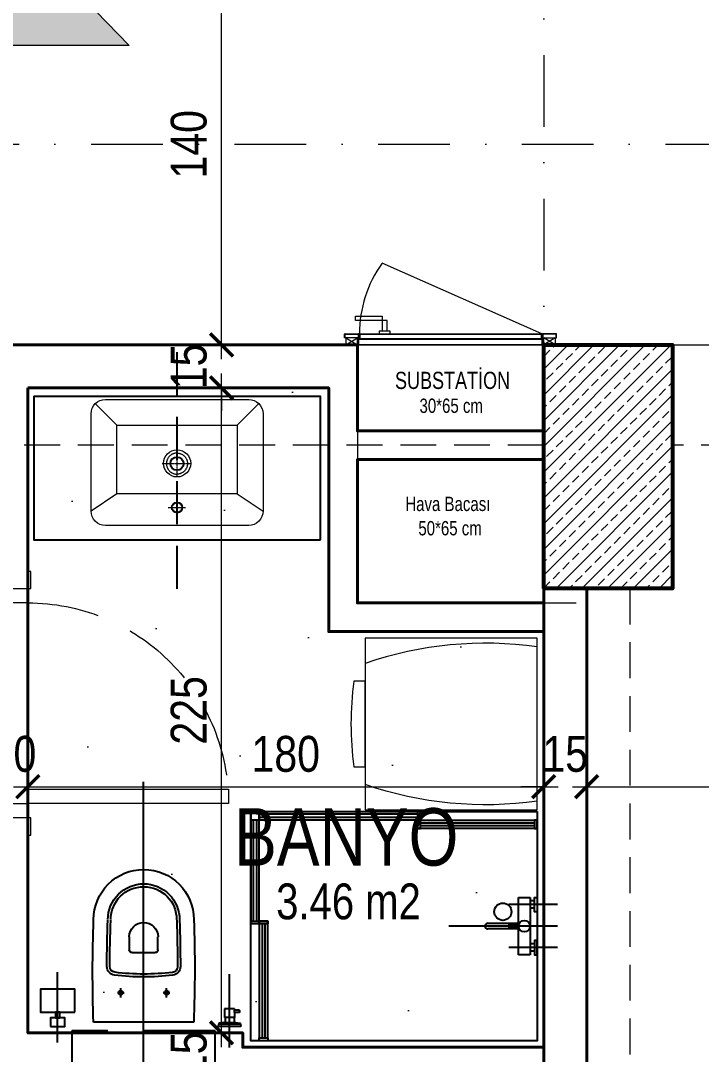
# Model space of a CAD drawing. Header units: centimetres. Extents: x 6300 to 11550, y 0 to 5300.
# Drawn here: x 8172.6 to 8410.1, y 1838.9 to 2199.5 of the extents above; entities that cross this region are included whole.
import ezdxf
from ezdxf.enums import TextEntityAlignment as Align
from ezdxf.xclip import XClip

# ---------------------------------------------------------------- set-up
doc = ezdxf.new("R2010")
doc.units = ezdxf.units.CM
doc.header["$LTSCALE"] = 100
doc.header["$XCLIPFRAME"] = 0
for name, pattern in [('D BLOK_AKS_NK$0$DASHDOT2', [0.5, 0.25, -0.125, 0, -0.125]), ('D BLOK_STA_NK$0$HIDDEN2', [0.1875, 0.125, -0.0625]), ('xref_1+1_A2_PLAN$0$1N$0$HIDDEN', [0.375, 0.25, -0.125]), ('xref_1+1_A2_PLAN$0$CENTER', [0.6, 0.375, -0.075, 0.075, -0.075]), ('xref_1+1_A2_PLAN$0$HIDDEN', [0.375, 0.25, -0.125]), ('xref_1+1_A2_TEXT$0$HIDDEN2', [0.1875, 0.125, -0.0625])]:
    doc.linetypes.add(name, pattern=pattern)
for name, color, linetype, lineweight in [('D BLOK_AKS_NK$0$MYD - AKS', 8, 'D BLOK_AKS_NK$0$DASHDOT2', 15), ('D BLOK_STA_NK$0$MYD - B-H', 37, 'Continuous', 20), ('D BLOK_STA_NK$0$MYD - BA', 6, 'Continuous', 53), ('D BLOK_STA_NK$0$MYD - IZ-1', 8, 'D BLOK_STA_NK$0$HIDDEN2', 20), ('D BLOK_STA_NK$0$MYD - WIPEOUT', 241, 'Continuous', 0), ('D BLOK_ZK$0$MYD - DIM-IC', 10, 'Continuous', 20), ('D BLOK_ZK$0$MYD - DUVAR', 4, 'Continuous', 40), ('xref_1+1_A1_PLAN$0$MYD - TEXT-DETAY', 1, 'Continuous', 18), ('xref_1+1_A2_PLAN$0$MYD - DUVAR', 4, 'Continuous', 40), ('xref_1+1_A2_PLAN$0$MYD - GOR-ARKA', 8, 'Continuous', 9), ('xref_1+1_A2_PLAN$0$MYD - KAPI', 2, 'Continuous', 20), ('xref_1+1_A2_PLAN$0$xref_1+1_B_PLAN$0$MYD - TEFRIS-ISLAK', 5, 'Continuous', 20), ('xref_1+1_A2_TEXT$0$____MEK_MEKANİK ÇALIŞMA', 4, 'Continuous', 35), ('xref_1+1_A2_TEXT$0$MYD - IZ-1', 8, 'xref_1+1_A2_TEXT$0$HIDDEN2', 20), ('xref_1+1_A2_TEXT$0$MYD - TEXT', 7, 'Continuous', 20), ('xref_1+1_A2_TEXT$0$MYD - TEXT-M2', 1, 'Continuous', 20)]:
    doc.layers.add(name, color=color, linetype=linetype, lineweight=lineweight)
for name, color, linetype, lineweight, plot in [('D BLOK_ZK$0$MYD - ALAN-NET', 30, 'Continuous', 9, False), ('xref_1+1_A2_PLAN$0$MYD - ALAN-BRUT', 190, 'Continuous', 9, False), ('xref_1+1_A2_PLAN$0$xref_1+1_A2_TEXT$0$MYD - ALAN-NET', 30, 'Continuous', 9, False), ('xref_1+1_A2_TEXT$0$MYD - ALAN-BRUT', 190, 'Continuous', 9, False), ('xref_1+1_A2_TEXT$0$MYD - ALAN-NET', 30, 'Continuous', 9, False)]:
    doc.layers.add(name, color=color, linetype=linetype, lineweight=lineweight, plot=plot)
doc.layers.add('xref_1+1_A2_PLAN$0$00_VİTRİFİYE AKS', color=7, linetype='xref_1+1_A2_PLAN$0$HIDDEN', true_color=0xf94306)
doc.layers.add('xref_1+1_A2_PLAN$0$Pcelik', color=142, linetype='Continuous')
doc.layers.add('xref_1+1_A2_PLAN$0$Pvitrifiye', color=70, linetype='Continuous')
doc.styles.add('D BLOK_ZK$0$MYD_1.25mm', font='ARIALN.TTF', dxfattribs={"height": 12.5})
doc.styles.add('xref_1+1_A2_TEXT$0$0ZG_2.50mm_B', font='arial.ttf', dxfattribs={"width": 0.8, "height": 25})
doc.styles.add('xref_1+1_A2_TEXT$0$0ZG_4.00mm_B', font='arial.ttf', dxfattribs={"width": 0.8, "height": 40})
doc.styles.add('xref_1+1_A2_TEXT$0$ROMANC8', font='arial.ttf', dxfattribs={"width": 0.75, "height": 0.4})
doc.styles.add('xref_1+1_A2_TEXT$0$Standard', font='arial.ttf')
doc.dimstyles.new('D BLOK_ZK$0$MYD_DIM050', dxfattribs={"dimscale": 0, "dimtxt": 12.5, "dimasz": 8, "dimexe": 5, "dimexo": 0, "dimgap": 5, "dimtad": 1, "dimdec": 1, "dimrnd": 0.5, "dimzin": 12, "dimdsep": 46, "dimtxsty": 'D BLOK_ZK$0$MYD_1.25mm', "dimblk": 'D BLOK_ZK$0$_ARCHTICK', "dimcen": 0.09, "dimdle": 5, "dimclrd": 256, "dimclre": 256, "dimclrt": 256, "dimadec": 0, "dimazin": 0, "dimtfac": 1, "dimtdec": 1, "dimtix": 1, "dimtofl": 0, "dimtmove": 2, "dimatfit": 1, "dimldrblk": 'D BLOK_ZK$0$_ARCHTICK', "dimfxl": 30, "dimfxlon": 1, "dimtolj": 1, "dimtzin": 0, "dimlwd": -1, "dimlwe": -1, "dimarcsym": 0})

# ---------------------------------------------------------------- blocks, each defined once
blk = doc.blocks.new('xref_1+1_A1_PLAN$0$A$C6511112D')
at = {"layer": 'xref_1+1_A1_PLAN$0$MYD - TEXT-DETAY'}
h = blk.add_hatch(color=256, dxfattribs=at)
h.dxf.hatch_style = 1
h.paths.add_polyline_path([(0, 0), (14, -14.5), (0, -28.02)])
blk.add_lwpolyline([(0, 0), (14, -14.5), (0, -28.02)], close=True, dxfattribs=at)
blk = doc.blocks.new('xref_1+1_A1_PLAN')
at = {"xscale": 2.000000000000052, "yscale": 2.000000000000052, "zscale": 2.000000000000052, "rotation": 90}
blk.add_blockref('xref_1+1_A1_PLAN$0$A$C6511112D', (542.62, 319.08), dxfattribs=at)
blk = doc.blocks.new('xref_1+1_A2_TEXT$0$TAG_MAHAL_01')
at = {"style": 'xref_1+1_A2_TEXT$0$Standard', "width": 0.65, "flags": 1}
blk.add_attdef('M2', text='', height=20, dxfattribs=at).set_placement((0, 0), align=Align.MIDDLE_RIGHT)
at = {"layer": 'xref_1+1_A2_TEXT$0$MYD - TEXT', "style": 'xref_1+1_A2_TEXT$0$0ZG_4.00mm_B', "width": 0.8}
blk.add_attdef('MAHAL_ADI', text='', height=40, dxfattribs=at).set_placement((0, -32.5), align=Align.MIDDLE_CENTER)
at = {"layer": 'xref_1+1_A2_TEXT$0$MYD - TEXT-M2', "style": 'xref_1+1_A2_TEXT$0$0ZG_2.50mm_B', "width": 0.8}
blk.add_attdef('MAHAL_M2', text='', height=25, dxfattribs=at).set_placement((0, -77.5), align=Align.MIDDLE_CENTER)
blk = doc.blocks.new('xref_1+1_A2_TEXT')
at = {"layer": 'xref_1+1_A2_TEXT$0$MYD - ALAN-NET'}
h = blk.add_hatch(dxfattribs=at)
h.set_pattern_fill('DOTS', color=1, scale=30, angle=60)
h.set_pattern_definition([(60, (-1963.646, 10066.606), (-29.3382, 44.43473), [0, -47.625])])
h.paths.add_polyline_path([(863.9, 898.03), (863.9, 598.03), (843.9, 598.03), (843.9, 568.03), (553.9, 568.03), (553.9, 898.03)])
h.paths.add_polyline_path([(673.9, 1138.03), (543.9, 1138.03), (543.9, 908.03), (673.9, 908.03)])
h.paths.add_polyline_path([(683.9, 1138.03), (788.9, 1138.03), (788.9, 1053.03), (863.9, 1053.03), (863.9, 908.03), (758.9, 908.03), (758.9, 913.03), (683.9, 913.03)])
h.paths.add_polyline_path([(543.9, 1138.03), (288.9, 1138.03), (288.9, 1068.03), (243.9, 1068.03), (243.9, 593.03), (268.9, 593.03), (268.9, 568.03), (543.9, 568.03)])
h.paths.add_polyline_path([(548.9, 553.03), (308.9, 553.03), (308.9, 478.03), (548.9, 478.03)])
at = {"layer": 'xref_1+1_A2_TEXT$0$MYD - ALAN-BRUT'}
blk.add_lwpolyline([(231.4, 1078.03), (278.9, 1078.03), (278.9, 1153.03), (798.9, 1153.03), (798.9, 1063.03), (876.4, 1063.03), (876.4, 553.03), (553.9, 553.03), (553.9, 473.03), (303.9, 473.03), (303.9, 553.03), (231.4, 553.03)], close=True, dxfattribs=at)
at = {"layer": 'xref_1+1_A2_TEXT$0$MYD - ALAN-NET'}
blk.add_lwpolyline([(683.9, 1138.03), (788.9, 1138.03), (788.9, 1053.03), (863.9, 1053.03), (863.9, 908.03), (758.9, 908.03), (758.9, 913.03), (683.9, 913.03)], close=True, dxfattribs=at)
at = {"layer": 'xref_1+1_A2_TEXT$0$MYD - IZ-1', "color": 1}
blk.add_lwpolyline([(798.9, 1113.03), (863.9, 1113.03), (863.9, 1063.03), (798.9, 1063.03)], close=True, dxfattribs=at)
ref = blk.add_blockref('xref_1+1_A2_TEXT$0$TAG_MAHAL_01', (795.63, 997.64), dxfattribs=dict(xscale=-0.5, yscale=0.5, zscale=0.5))
ref.add_attrib('MAHAL_ADI', 'BANYO', dxfattribs={"layer": 'xref_1+1_A2_TEXT$0$MYD - TEXT', "height": 20, "style": 'xref_1+1_A2_TEXT$0$0ZG_4.00mm_B', "width": 0.8}).set_placement((795, 981.39), align=Align.MIDDLE_CENTER)
ref.add_attrib('MAHAL_M2', '3.46 m2', dxfattribs={"layer": 'xref_1+1_A2_TEXT$0$MYD - TEXT-M2', "height": 12.5, "style": 'xref_1+1_A2_TEXT$0$0ZG_2.50mm_B', "width": 0.8}).set_placement((795.78, 958.89), align=Align.MIDDLE_CENTER)
at = {"layer": 'xref_1+1_A2_TEXT$0$____MEK_MEKANİK ÇALIŞMA', "color": 1, "style": 'xref_1+1_A2_TEXT$0$ROMANC8', "width": 0.75}
blk.add_text('SUBSTATİON', height=6, rotation=0.0335, dxfattribs=at).set_placement((812.01, 1137.65))
at = {"layer": 'xref_1+1_A2_TEXT$0$MYD - TEXT', "color": 1, "style": 'xref_1+1_A2_TEXT$0$ROMANC8', "width": 0.75}
for s, p in [('30*65 cm', (820.56, 1129.31)), ('Hava Bacası', (815.6, 1095.06)), ('50*65 cm', (820.16, 1086.59))]:
    blk.add_text(s, height=5, rotation=0.0335, dxfattribs=at).set_placement(p)
blk = doc.blocks.new('xref_1+1_A2_PLAN$0$KAPI - 080')
at = {"layer": 'xref_1+1_A2_PLAN$0$MYD - KAPI', "ltscale": 2}
for p, q in [((10, 70), (5, 70)), ((5, 70), (5, 0)), ((10, 0), (10, 70)), ((0, 0), (10, 0)), ((80, 0), (75, 0))]:
    blk.add_line(p, q, dxfattribs=at)
at = {"layer": 'xref_1+1_A2_PLAN$0$MYD - KAPI', "linetype": 'xref_1+1_A2_PLAN$0$HIDDEN'}
blk.add_arc((5, 0), 70, 0, 85.904, dxfattribs=at)
blk = doc.blocks.new('*U460')
at = {"layer": 'xref_1+1_A2_PLAN$0$MYD - GOR-ARKA'}
blk.add_lwpolyline([(5, 0), (-65, 0), (-65, -10), (5, -10)], close=True, dxfattribs=at)
at = {"layer": 'xref_1+1_A2_PLAN$0$MYD - KAPI'}
for points in [[(-70, 1), (-76, 1), (-76, 0), (-65, 0), (-65, -10), (-76, -10), (-76, -11), (-70, -11)], [(5, -10), (5, 0), (16, 0), (16, 1), (16, 1), (10, 1), (10, -11), (16, -11), (16, -10)]]:
    blk.add_lwpolyline(points, close=True, dxfattribs=at)
at = {"layer": 'xref_1+1_A2_PLAN$0$MYD - KAPI', "xscale": -1, "rotation": 1.636399016291535e-07}
blk.add_blockref('xref_1+1_A2_PLAN$0$KAPI - 080', (10, 0), dxfattribs=at)
blk = doc.blocks.new('xref_1+1_A2_PLAN$0$A$C38267379')
at = {"layer": 'xref_1+1_A2_PLAN$0$00_VİTRİFİYE AKS', "ltscale": 6}
blk.add_lwpolyline([(299.8, 635.6), (299.8, -210.1)], dxfattribs=at)
at = {"layer": 'xref_1+1_A2_PLAN$0$Pvitrifiye', "linetype": 'xref_1+1_A2_PLAN$0$CENTER', "lineweight": 5, "ltscale": 0.03}
for p, q in [((299.8, 379.3), (299.8, 321.9)), ((330.9, 352.3), (270.6, 352.3)), ((299.8, 244.7), (299.8, 144.2)), ((351.4, 198.2), (250.1, 198.2))]:
    blk.add_line(p, q, dxfattribs=at)
at = {"layer": 'xref_1+1_A2_PLAN$0$Pvitrifiye', "linetype": 'Continuous', "lineweight": 5}
blk.add_lwpolyline([(-0.2, 25), (-0.2, 365, -0.414214), (49.8, 415), (549.8, 415, -0.414214), (599.8, 365), (599.8, 25, -0.414214), (549.8, -25), (49.8, -25, -0.414214)], format="xyb", close=True, dxfattribs=at)
for points in [[(89.8, 305), (-0.2, 365)], [(509.8, 305), (599.8, 365)], [(89.8, 65), (14.5, -10.4)], [(509.8, 65), (585.2, -10.4)]]:
    blk.add_lwpolyline(points, dxfattribs=at)
blk.add_lwpolyline([(89.8, 65), (89.8, 305), (509.8, 305), (509.8, 65)], close=True, dxfattribs=at)
at = {"layer": 'xref_1+1_A2_PLAN$0$Pvitrifiye', "linetype": 'Continuous'}
for centre, radius in [((299.8, 352.3), 17.9), ((300.1, 199), 23)]:
    blk.add_circle(centre, radius, dxfattribs=at)
at = {"layer": 'xref_1+1_A2_PLAN$0$Pvitrifiye', "linetype": 'Continuous', "lineweight": 5}
blk.add_circle((299.8, 198.2), 47.5, dxfattribs=at)
for points in [[(300.1, 162.3), (298.9, 162.3), (296.5, 162.4), (293, 162.9), (289.5, 163.8), (286.1, 165), (282.8, 166.6), (279.7, 168.4), (276.8, 170.6), (274.1, 173), (271.7, 175.7), (269.5, 178.6), (267.7, 181.7), (266.1, 184.9), (264.9, 188.3), (264.1, 191.8), (263.5, 195.4), (263.3, 199), (263.5, 202.6), (264.1, 206.2), (264.9, 209.7), (266.1, 213.1), (267.7, 216.3), (269.5, 219.4), (271.7, 222.3), (274.1, 225), (276.8, 227.4), (279.7, 229.6), (282.8, 231.4), (286.1, 233), (289.5, 234.2), (293, 235.1), (296.5, 235.6), (298.9, 235.7), (300.1, 235.7)], [(300.1, 162.3), (301.3, 162.3), (303.7, 162.4), (307.3, 162.9), (310.8, 163.8), (314.2, 165), (317.5, 166.6), (320.6, 168.4), (323.5, 170.6), (326.1, 173), (328.6, 175.7), (330.7, 178.6), (332.6, 181.7), (334.1, 184.9), (335.3, 188.3), (336.2, 191.8), (336.7, 195.4), (336.9, 199), (336.7, 202.6), (336.2, 206.2), (335.3, 209.7), (334.1, 213.1), (332.6, 216.3), (330.7, 219.4), (328.6, 222.3), (326.1, 225), (323.5, 227.4), (320.6, 229.6), (317.5, 231.4), (314.2, 233), (310.8, 234.2), (307.3, 235.1), (303.7, 235.6), (301.3, 235.7), (300.1, 235.7)]]:
    blk.add_open_spline(points, degree=3, dxfattribs=at)
blk = doc.blocks.new('xref_1+1_A2_PLAN$0$STOP VALF')
at = {"linetype": 'Continuous'}
for p, q in [((-3.95, 0), (3.95, 0)), ((-3.85, -0.95), (-3.95, 0)), ((3.85, -0.95), (-3.85, -0.95)), ((3.69, -1.13), (-3.69, -1.13)), ((-2.16, -1.4), (-3.69, -1.13)), ((2.16, -1.4), (-2.16, -1.4)), ((-1.76, -4.81), (-1.76, -3.05)), ((-1.76, -3.05), (1.76, -3.05)), ((-1.61, -3.05), (-1.61, -1.4)), ((1.61, -3.05), (1.61, -1.4)), ((1.76, -6.16), (1.76, -3.05)), ((2.16, -1.4), (3.69, -1.13)), ((-3.41, -4.86), (-3.36, -4.81)), ((-3.41, -5.56), (-3.41, -4.86)), ((-3.41, -5.56), (-3.36, -5.61)), ((-3.36, -5.61), (-3.36, -4.81)), ((-3.36, -4.81), (-1.76, -4.81)), ((-3.36, -5.61), (-1.76, -5.61)), ((-1.76, -6.16), (-1.76, -5.61)), ((-1.76, -6.16), (1.76, -6.16))]:
    blk.add_line(p, q, dxfattribs=at)
at = {"linetype": 'xref_1+1_A2_PLAN$0$1N$0$HIDDEN', "ltscale": 0.1}
blk.add_line((3.85, -0.95), (3.95, 0), dxfattribs=at)
at = {"linetype": 'Continuous'}
for centre, start, end in [((-3.65, -0.93), 186, 259.8239), ((3.65, -0.93), 280.1761, 354)]:
    blk.add_arc(centre, 0.201, start, end, dxfattribs=at)
at = {"linetype": 'Continuous', "start_tangent": (0.222825, -0.974858), "end_tangent": (-0.222825, -0.974858)}
blk.add_spline([(-1.76, -4.81), (-1.75, -4.81), (-1.75, -4.84), (-1.74, -4.87), (-1.73, -4.92), (-1.72, -4.98), (-1.72, -5.05), (-1.71, -5.13), (-1.71, -5.21), (-1.71, -5.28), (-1.72, -5.36), (-1.72, -5.43), (-1.73, -5.49), (-1.74, -5.54), (-1.75, -5.58), (-1.75, -5.6), (-1.76, -5.61)], degree=3, dxfattribs=at)
at = {"layer": 'xref_1+1_A2_PLAN$0$00_VİTRİFİYE AKS', "ltscale": 6}
blk.add_lwpolyline([(0, 7.42), (0, -18.26)], dxfattribs=at)
blk = doc.blocks.new('xref_1+1_A2_PLAN$0$klozet1')
at = {"layer": 'xref_1+1_A2_PLAN$0$00_VİTRİFİYE AKS', "ltscale": 6}
blk.add_lwpolyline([(30.69, -0.09), (-83.81, 0.24)], dxfattribs=at)
at = {"layer": 'xref_1+1_A2_PLAN$0$Pvitrifiye'}
for p, q in [((-0.05, -17.49, 0), (0.05, 17.49, 0)), ((-8.61, 8.03, 0), (-11.8, 8.03, 0)), ((-8.61, 8.03, 0), (-11.8, 8.03, 0)), ((-10.21, 8.03, 0), (-10.21, 9.19, 0)), ((-10.21, 8.03, 0), (-10.21, 6.87, 0)), ((-29.73, 5.08, 0), (-25.23, 5.07, 0)), ((-24.23, 4.07, 0), (-24.24, 0.07, 0)), ((-24.24, 0.07, 0), (-24.25, -3.93, 0)), ((-25.25, -4.93, 0), (-29.75, -4.92, 0)), ((-10.25, -7.97, 0), (-10.25, -6.81, 0)), ((-8.66, -7.97, 0), (-11.84, -7.97, 0)), ((-8.66, -7.97, 0), (-11.84, -7.97, 0)), ((-10.25, -7.97, 0), (-10.26, -9.13, 0))]:
    blk.add_line(p, q, dxfattribs=at)
at = {"layer": 'xref_1+1_A2_PLAN$0$Pvitrifiye', "linetype": 'xref_1+1_A2_PLAN$0$HIDDEN', "elevation": 0}
blk.add_lwpolyline([(15.07, 24.96), (14.93, -25.04), (2.93, -25.01), (3.07, 24.99)], close=True, dxfattribs=at)
at = {"layer": 'xref_1+1_A2_PLAN$0$Pvitrifiye'}
for centre, major_axis, start_param, end_param in [((-35.74, 0.07, 0), (12.37, 12.37), 0.783497, 2.354294), ((-18.92, -482.15, 0), (353.55, 353.55), 0.747455, 0.81898), ((-35.74, 0.08, 0), (8.84, 8.84), 0.783497, 2.354294), ((-35.74, 0.08, 0), (-8.13, 8.13), -0.787299, 0.783497), ((-18.92, -482.13, 0), (350.02, 350.02), 0.786231, 0.81898), ((-18.92, -482.13, 0), (-349.31, 349.31), -0.784566, -0.751816), ((-19.33, 9.86, 0), (-2.12, 2.12), 4.048701, 5.49862), ((-19.33, 9.86, 0), (1.41, 1.41), 5.619497, 7.069416), ((-98.33, 0.2, 0), (57.69, 57.69), 5.372276, 5.619497), ((-98.33, 0.2, 0), (-58.4, 58.4), 3.801479, 4.048701), ((-10.21, 8.03, 0), (0.53, 0.53), 5.495886, 8.637479), ((-10.21, 8.03, 0), (0.53, 0.53), 2.354294, 5.495886), ((-29.74, 0.08, 0), (-3.54, 3.54), -0.787299, 0.783497), ((-25.23, 4.07, 0), (0.707, 0.707), 5.495886, 7.066683), ((-35.74, 0.07, 0), (12.37, 12.37), 2.354294, 3.92509), ((-35.74, 0.08, 0), (-8.84, 8.84), 0.783497, 2.354294), ((-35.74, 0.08, 0), (8.13, 8.13), 2.354294, 3.92509), ((-29.74, 0.08, 0), (3.54, 3.54), 2.354294, 3.92509), ((-25.25, -3.93, 0), (0.707, 0.707), 3.92509, 5.495886), ((-19.36, -9.76, 0), (-2.12, 2.12), 2.35156, 3.801479), ((-19.36, -9.76, 0), (1.41, 1.41), 3.922356, 5.372276), ((-10.25, -7.97, 0), (0.53, 0.53), 5.495886, 8.637479), ((-10.25, -7.97, 0), (0.53, 0.53), 2.354294, 5.495886), ((-17.08, 482.23, 0), (350.02, 350.02), 3.889607, 3.922356), ((-17.08, 482.23, 0), (349.31, 349.31), 3.889607, 3.922356), ((-17.08, 482.22, 0), (-353.55, 353.55), 2.318811, 2.390268)]:
    blk.add_ellipse(centre, major_axis=major_axis, ratio=1, start_param=start_param, end_param=end_param, dxfattribs=at)
blk = doc.blocks.new('xref_1+1_A2_PLAN$0$xref_1+1_B_PLAN$0$TEF - BANYO - ÇAMAŞIR MAKİNESİ')
at = {"layer": 'xref_1+1_A2_PLAN$0$xref_1+1_B_PLAN$0$MYD - TEFRIS-ISLAK'}
blk.add_lwpolyline([(5, -65), (5, -5), (65, -5), (65, -65)], close=True, dxfattribs=at)
for points in [[(5, -8.1, -0.119212), (65, -13.85)], [(5, -61.9, 0.119212), (65, -56.15)]]:
    blk.add_lwpolyline(points, format="xyb", dxfattribs=at)
blk.add_lwpolyline([(69, -50), (65, -50), (65, -20), (69, -20, -0.066667), (69, -50)], format="xyb", close=True, dxfattribs=at)
blk = doc.blocks.new('xref_1+1_A2_PLAN$0$banyo batarya')
at = {"layer": 'xref_1+1_A2_PLAN$0$00_VİTRİFİYE AKS', "ltscale": 6}
for points in [[(74322.34, -67160.49), (74339.39, -67160.49)], [(74322.34, -67167.99), (74360.27, -67167.99)], [(74322.34, -67175.49), (74339.39, -67175.49)]]:
    blk.add_lwpolyline(points, dxfattribs=at)
at = {"layer": 'xref_1+1_A2_PLAN$0$Pvitrifiye'}
for p, q in [((74331.94, -67177.99), (74331.94, -67157.99)), ((74331.94, -67157.99), (74335.94, -67157.99)), ((74335.94, -67157.99), (74335.94, -67177.99)), ((74330.44, -67159.24), (74331.94, -67159.24)), ((74330.44, -67161.74), (74331.94, -67161.74)), ((74335.87, -67168.49), (74339.28, -67168.49)), ((74335.94, -67166.99), (74346.7, -67166.99)), ((74346.7, -67168.99), (74335.94, -67168.99)), ((74339.28, -67167.49), (74339.28, -67168.49)), ((74330.44, -67174.24), (74331.94, -67174.24)), ((74330.44, -67176.74), (74331.94, -67176.74)), ((74335.94, -67177.99), (74331.94, -67177.99))]:
    blk.add_line(p, q, dxfattribs=at)
for points in [[(74329.44, -67157.99), (74329.44, -67162.99), (74330.44, -67162.99), (74330.44, -67157.99)], [(74329.44, -67177.99), (74329.44, -67172.99), (74330.44, -67172.99), (74330.44, -67177.99)]]:
    blk.add_lwpolyline(points, close=True, dxfattribs=at)
blk.add_lwpolyline([(74335.87, -67167.49), (74339.28, -67167.49)], dxfattribs=at)
blk.add_circle((74333.94, -67167.99), 2, dxfattribs=at)
blk.add_arc((74346.7, -67167.99), 1, 270, 90, dxfattribs=at)
blk = doc.blocks.new('xref_1+1_A2_PLAN$0$80100dus_5')
at = {"layer": 'xref_1+1_A2_PLAN$0$Pcelik', "ltscale": 6, "elevation": 0}
for points in [[(28973.3, -8699.7), (28973.3, -8737.95)], [(28973.3, -8699.7), (29031.55, -8699.7)], [(28976.3, -8738.95), (28976.3, -8699.7)], [(29031.55, -8700.7), (28976.3, -8700.7)], [(28976.3, -8701.7), (29031.55, -8701.7)], [(29032.55, -8702.7), (28973.3, -8702.7)], [(28974.3, -8737.95), (28974.3, -8702.7)], [(28975.3, -8702.7), (28975.3, -8737.95)], [(29032.55, -8703.7), (29072.3, -8703.7), (29072.3, -8704.7), (29032.55, -8704.7)]]:
    blk.add_lwpolyline(points, dxfattribs=at)
for points in [[(28973.3, -8699.7), (28976.3, -8699.7), (28976.3, -8702.7), (28973.3, -8702.7)], [(29031.55, -8699.7), (29031.55, -8702.7), (29032.55, -8702.7), (29032.55, -8699.7)], [(29031.55, -8702.7), (29031.55, -8705.7), (29032.55, -8705.7), (29032.55, -8702.7)], [(29031.55, -8705.7), (29031.55, -8702.7), (29072.3, -8702.7), (29072.3, -8705.7)], [(29072.3, -8702.7), (29072.3, -8705.7), (29073.3, -8705.7), (29073.3, -8702.7)], [(28976.3, -8778.7), (28979.3, -8778.7), (28979.3, -8779.7), (28976.3, -8779.7)]]:
    blk.add_lwpolyline(points, close=True, dxfattribs=at)
at = {"layer": 'xref_1+1_A2_PLAN$0$Pcelik', "ltscale": 6}
for points in [[(28973.3, -8737.95), (28976.3, -8737.95), (28976.3, -8738.95), (28973.3, -8738.95)], [(28976.3, -8737.95), (28979.3, -8737.95), (28979.3, -8738.95), (28976.3, -8738.95)], [(28979.3, -8737.95), (28976.3, -8737.95), (28976.3, -8778.7), (28979.3, -8778.7)]]:
    blk.add_lwpolyline(points, close=True, dxfattribs=at)
blk.add_lwpolyline([(28977.3, -8738.95), (28977.3, -8778.7), (28978.3, -8778.7), (28978.3, -8738.95)], dxfattribs=at)
at = {"layer": 'xref_1+1_A2_PLAN$0$Pvitrifiye', "elevation": 0}
blk.add_lwpolyline([(29073.3, -8699.7), (29073.3, -8779.7), (28973.3, -8779.7), (28973.3, -8699.7)], close=True, dxfattribs=at)
at = {"layer": 'xref_1+1_A2_PLAN$0$Pvitrifiye'}
blk.add_circle((29061.3, -8734.7, 0), 3, dxfattribs=at)
at = {"layer": 'xref_1+1_A2_PLAN$0$Pvitrifiye', "rotation": 180}
blk.add_blockref('xref_1+1_A2_PLAN$0$banyo batarya', (103402.74, -75907.69, 0), dxfattribs=at)
blk = doc.blocks.new('xref_1+1_A2_PLAN$0$matrix_tk_üst')
at = {"layer": 'xref_1+1_A2_PLAN$0$00_VİTRİFİYE AKS', "ltscale": 6}
blk.add_lwpolyline([(80694.02, -59002.25), (80694.09, -59026.78)], dxfattribs=at)
at = {"layer": 'xref_1+1_A2_PLAN$0$Pvitrifiye', "ltscale": 6}
for points in [[(80696.54, -59007.89), (80691.54, -59007.9), (80691.54, -59010.9), (80696.54, -59010.89)], [(80694.79, -59010.9), (80693.29, -59010.9), (80693.3, -59012.9), (80694.8, -59012.9)], [(80688.05, -59012.91), (80688.07, -59020.91), (80700.07, -59020.88), (80700.05, -59012.88)]]:
    blk.add_lwpolyline(points, close=True, dxfattribs=at)
blk = doc.blocks.new('xref_1+1_A2_PLAN$0$A$Ca6f6c93e')
at = {"layer": 'xref_1+1_A2_PLAN$0$Pvitrifiye'}
blk.add_lwpolyline([(232.06, 612), (232.06, 662), (132.06, 662), (132.06, 612)], close=True, dxfattribs=at)
at = {"layer": 'xref_1+1_A2_PLAN$0$Pvitrifiye', "xscale": 0.1000000000000001, "yscale": 0.1000000000000001, "zscale": 0.1000000000000001, "rotation": 180}
blk.add_blockref('xref_1+1_A2_PLAN$0$A$C38267379', (212.04, 658.5), dxfattribs=at)
at = {"layer": 'xref_1+1_A2_PLAN$0$Pvitrifiye', "extrusion": (0, 0, -1), "zscale": -1, "rotation": 270.164324949251}
blk.add_blockref('xref_1+1_A2_PLAN$0$klozet1', (-170.4, 443.75, 0), dxfattribs=at)
at = {"layer": 'xref_1+1_A2_PLAN$0$Pvitrifiye'}
for name, p, rotation in [('xref_1+1_A2_PLAN$0$matrix_tk_üst', (80664.87, -58796.83), 179.8356819482808), ('xref_1+1_A2_PLAN$0$STOP VALF', (200.4, 442.25), 180)]:
    blk.add_blockref(name, p, dxfattribs=dict(at, rotation=rotation))
at = {"layer": 'xref_1+1_A2_PLAN$0$xref_1+1_A2_TEXT$0$MYD - ALAN-NET'}
blk.add_blockref('xref_1+1_A2_PLAN$0$80100dus_5', (-28765.55, 9216.95, 0), dxfattribs=at)
at = {"layer": 'xref_1+1_A2_PLAN$0$xref_1+1_B_PLAN$0$MYD - TEFRIS-ISLAK', "xscale": -1, "rotation": 359.9999999999999}
blk.add_blockref('xref_1+1_A2_PLAN$0$xref_1+1_B_PLAN$0$TEF - BANYO - ÇAMAŞIR MAKİNESİ', (312.75, 582.75), dxfattribs=at)
blk = doc.blocks.new('xref_1+1_A2_PLAN')
at = {"layer": 'xref_1+1_A2_PLAN$0$MYD - ALAN-BRUT'}
for points in [[(263.59, 1041.39), (933.59, 1041.39), (933.59, 441.39), (598.59, 441.39), (598.59, 361.39), (348.59, 361.39), (348.59, 441.39), (263.59, 441.39)], [(908.59, 1041.39), (1578.59, 1041.39), (1578.59, 441.39), (1243.59, 441.39), (1243.59, 361.39), (993.59, 361.39), (993.59, 441.39), (908.59, 441.39)]]:
    blk.add_lwpolyline(points, close=True, dxfattribs=at)
at = {"layer": 'xref_1+1_A2_PLAN$0$MYD - DUVAR'}
for points in [[(908.59, 1041.39), (933.59, 1041.39), (933.59, 441.39), (263.59, 441.39), (263.59, 1041.39), (843.59, 1041.39), (843.59, 1011.39), (908.59, 1011.39)], [(1538.59, 1041.39), (1578.59, 1041.39), (1578.59, 441.39), (908.59, 441.39), (908.59, 1041.39), (1473.59, 1041.39), (1473.59, 1011.39), (1538.59, 1011.39)], [(728.59, 1026.39), (728.59, 801.39), (803.59, 801.39), (803.59, 796.39), (908.59, 796.39), (908.59, 941.39), (833.59, 941.39), (833.59, 1026.39)], [(908.59, 1001.39), (843.59, 1001.39), (843.59, 951.39), (908.59, 951.39)]]:
    blk.add_lwpolyline(points, close=True, dxfattribs=at)
at = {"layer": 'xref_1+1_A2_PLAN$0$MYD - KAPI', "transparency": 33554513}
for p, q in [((907.89, 1045.29, 0), (852.17, 1069.91, 0)), ((839.09, 1043.89), (839.09, 1045.09)), ((839.29, 1043.89), (839.09, 1043.89)), ((839.29, 1045.29), (843.99, 1045.29)), ((839.29, 1043.89), (839.29, 1044.99)), ((839.39, 1045.09), (843.79, 1045.09)), ((912.89, 1045.29, 0), (908.18, 1045.29, 0)), ((912.79, 1045.09, 0), (908.38, 1045.09, 0)), ((912.89, 1043.89, 0), (912.89, 1044.99, 0)), ((912.89, 1043.89, 0), (913.09, 1043.89, 0)), ((913.09, 1043.89, 0), (913.09, 1045.09, 0)), ((908.09, 1041.39), (844.09, 1041.39))]:
    blk.add_line(p, q, dxfattribs=at)
at = {"layer": 'xref_1+1_A2_PLAN$0$MYD - KAPI', "transparency": 33554513, "elevation": 0}
for points in [[(853.99, 1046.29), (853.99, 1049.89), (842.97, 1049.89), (842.97, 1051.39), (852.19, 1051.39), (852.19, 1046.29)], [(851.29, 1045.29), (851.29, 1046.29), (854.89, 1046.29), (854.89, 1045.29)], [(908.28, 1045), (908.28, 1041.4)]]:
    blk.add_lwpolyline(points, dxfattribs=at)
for points in [[(839.59, 1041.39), (843.59, 1041.39), (843.59, 1043.89), (839.59, 1043.89)], [(907.89, 1045.29), (907.89, 1043.29), (844.29, 1043.29), (844.29, 1045.29)], [(907.69, 1045.09), (907.69, 1043.49), (844.49, 1043.49), (844.49, 1045.09)]]:
    blk.add_lwpolyline(points, close=True, dxfattribs=at)
at = {"layer": 'xref_1+1_A2_PLAN$0$MYD - KAPI', "transparency": 33554513}
for points in [[(839.59, 1043.89), (843.59, 1041.39)], [(839.59, 1041.39), (843.59, 1043.89)], [(843.59, 1041.39), (844.09, 1041.39), (844.09, 1045.19)], [(843.89, 1044.99), (843.89, 1041.39)], [(908.59, 1041.39), (908.09, 1041.39), (908.08, 1045.19)], [(912.59, 1043.89), (908.59, 1041.39)], [(912.59, 1041.39), (908.59, 1043.89)]]:
    blk.add_lwpolyline(points, dxfattribs=at)
blk.add_lwpolyline([(912.59, 1041.39), (908.59, 1041.39), (908.59, 1043.89), (912.59, 1043.89)], close=True, dxfattribs=at)
for centre, radius, start, end in [((887.16, 1045.14, 0), 42.88, 144.7067, 179.7997), ((839.29, 1045.09), 0.2, 90, 180), ((839.39, 1044.99), 0.1, 90, 180), ((843.79, 1044.99), 0.1, 0, 90), ((843.99, 1045.19), 0.1, 0, 90), ((908.18, 1045.19, 0), 0.1, 90, 180), ((908.38, 1044.99, 0), 0.1, 90, 180), ((912.79, 1044.99, 0), 0.1, 0, 90), ((912.89, 1045.09, 0), 0.2, 0, 90)]:
    blk.add_arc(centre, radius, start, end, dxfattribs=at)
blk.add_blockref('xref_1+1_A2_PLAN$0$A$Ca6f6c93e', (598.59, 361.39))
at = {"layer": 'xref_1+1_A2_PLAN$0$MYD - KAPI', "rotation": 270.0000000000001}
blk.add_blockref('*U460', (728.59, 886.39), dxfattribs=at)
blk = doc.blocks.new('D BLOK_STA_NK')
blk.add_wipeout([(2055.11, 2086.42), (2100.11, 2086.42), (2100.11, 2001.42), (2055.11, 2001.42)]).dxf.layer = 'D BLOK_STA_NK$0$MYD - WIPEOUT'
at = {"layer": 'D BLOK_STA_NK$0$MYD - B-H'}
h = blk.add_hatch(dxfattribs=at)
h.set_pattern_fill('ANSI33', color=256)
h.paths.add_polyline_path([(2055.11, 2001.42), (2055.11, 2086.42), (2100.11, 2086.42), (2100.11, 2001.42)])
at = {"layer": 'D BLOK_STA_NK$0$MYD - BA'}
blk.add_lwpolyline([(2055.11, 2001.42), (2055.11, 2086.42), (2100.11, 2086.42), (2100.11, 2001.42)], close=True, dxfattribs=at)
at = {"layer": 'D BLOK_STA_NK$0$MYD - IZ-1', "color": 215, "true_color": 0xa953a0}
for points in [[(1455.11, 2086.42), (2055.11, 2086.42), (2055.11, 2051.42), (1455.11, 2051.42)], [(2100.11, 2086.42), (2685.11, 2086.42), (2685.11, 2051.42), (2100.11, 2051.42)], [(2055.11, 1531.42), (2055.11, 2001.42), (2085.11, 2001.42), (2085.11, 1531.42)]]:
    blk.add_lwpolyline(points, close=True, dxfattribs=at)
blk = doc.blocks.new('D BLOK_AKS_NK')
at = {"layer": 'D BLOK_AKS_NK$0$MYD - AKS'}
for points in [[(2055.11, 3540.24), (2055.11, 942.88)], [(193.78, 2156.42), (4534.65, 2156.42)], [(193.78, 2086.42), (4534.65, 2086.42)]]:
    blk.add_lwpolyline(points, dxfattribs=at)
blk = doc.blocks.new('D BLOK_ZK$0$_ARCHTICK')
at = {"color": 0, "linetype": 'ByBlock', "const_width": 0.15}
blk.add_lwpolyline([(-0.5, -0.5), (0.5, 0.5)], dxfattribs=at)
blk = doc.blocks.new('*D184')
at = {"layer": 'D BLOK_ZK$0$MYD - DIM-IC', "transparency": 16777216}
for p, q in [((1942.7, 1846.42), (1942.7, 1854.42)), ((1942.7, 1846.42), (1947.7, 1846.42)), ((1942.7, 1831.42), (1937.7, 1831.42)), ((1942.7, 1831.42), (1942.7, 1823.42))]:
    blk.add_line(p, q, dxfattribs=at)
at = {"layer": 'Defpoints', "color": 0, "transparency": 16777216}
for p in [(1942.7, 1846.42), (1942.7, 1846.42), (1942.7, 1831.42)]:
    blk.add_point(p, dxfattribs=at)
at = {"layer": 'D BLOK_ZK$0$MYD - DIM-IC', "transparency": 16777216, "xscale": 8, "yscale": 8, "zscale": 8}
for p, rotation in [((1942.7, 1846.42), 270), ((1942.7, 1831.42), 90)]:
    blk.add_blockref('D BLOK_ZK$0$_ARCHTICK', p, dxfattribs=dict(at, rotation=rotation))
at = {"layer": 'D BLOK_ZK$0$MYD - DIM-IC', "transparency": 16777216, "insert": (1931.31, 1838.92), "char_height": 12.5, "attachment_point": 5, "rotation": 90, "style": 'D BLOK_ZK$0$MYD_1.25mm'}
blk.add_mtext('\\A1;15', dxfattribs=at)
blk = doc.blocks.new('*D185')
at = {"layer": 'D BLOK_ZK$0$MYD - DIM-IC', "transparency": 16777216}
for p, q in [((1942.7, 1841.42), (1942.7, 2076.42)), ((1942.7, 2071.42), (1947.7, 2071.42)), ((1942.7, 1846.42), (1947.7, 1846.42))]:
    blk.add_line(p, q, dxfattribs=at)
at = {"layer": 'Defpoints', "color": 0, "transparency": 16777216}
for p in [(1942.7, 2071.42), (1942.7, 2071.42), (1942.7, 1846.42)]:
    blk.add_point(p, dxfattribs=at)
at = {"layer": 'D BLOK_ZK$0$MYD - DIM-IC', "transparency": 16777216, "xscale": 8, "yscale": 8, "zscale": 8}
for p, rotation in [((1942.7, 2071.42), 90), ((1942.7, 1846.42), 270)]:
    blk.add_blockref('D BLOK_ZK$0$_ARCHTICK', p, dxfattribs=dict(at, rotation=rotation))
at = {"layer": 'D BLOK_ZK$0$MYD - DIM-IC', "transparency": 16777216, "insert": (1931.31, 1958.92), "char_height": 12.5, "attachment_point": 5, "rotation": 90, "style": 'D BLOK_ZK$0$MYD_1.25mm'}
blk.add_mtext('\\A1;225', dxfattribs=at)
blk = doc.blocks.new('*D186')
at = {"layer": 'D BLOK_ZK$0$MYD - DIM-IC', "transparency": 16777216}
for p, q in [((1942.7, 2086.42), (1942.7, 2094.42)), ((1942.7, 2086.42), (1947.7, 2086.42)), ((1942.7, 2071.42), (1947.7, 2071.42)), ((1942.7, 2071.42), (1942.7, 2063.42))]:
    blk.add_line(p, q, dxfattribs=at)
at = {"layer": 'Defpoints', "color": 0, "transparency": 16777216}
for p in [(1942.7, 2086.42), (1942.7, 2086.42), (1942.7, 2071.42)]:
    blk.add_point(p, dxfattribs=at)
at = {"layer": 'D BLOK_ZK$0$MYD - DIM-IC', "transparency": 16777216, "xscale": 8, "yscale": 8, "zscale": 8}
for p, rotation in [((1942.7, 2086.42), 270), ((1942.7, 2071.42), 90)]:
    blk.add_blockref('D BLOK_ZK$0$_ARCHTICK', p, dxfattribs=dict(at, rotation=rotation))
at = {"layer": 'D BLOK_ZK$0$MYD - DIM-IC', "transparency": 16777216, "insert": (1931.31, 2078.92), "char_height": 12.5, "attachment_point": 5, "rotation": 90, "style": 'D BLOK_ZK$0$MYD_1.25mm'}
blk.add_mtext('\\A1;15', dxfattribs=at)
blk = doc.blocks.new('*D187')
at = {"layer": 'D BLOK_ZK$0$MYD - DIM-IC', "transparency": 16777216}
for p, q in [((1942.7, 2081.42), (1942.7, 2231.42)), ((1942.7, 2226.42), (1947.7, 2226.42)), ((1942.7, 2086.42), (1947.7, 2086.42))]:
    blk.add_line(p, q, dxfattribs=at)
at = {"layer": 'Defpoints', "color": 0, "transparency": 16777216}
for p in [(1942.7, 2226.42), (1942.7, 2226.42), (1942.7, 2086.42)]:
    blk.add_point(p, dxfattribs=at)
at = {"layer": 'D BLOK_ZK$0$MYD - DIM-IC', "transparency": 16777216, "xscale": 8, "yscale": 8, "zscale": 8}
for p, rotation in [((1942.7, 2226.42), 90), ((1942.7, 2086.42), 270)]:
    blk.add_blockref('D BLOK_ZK$0$_ARCHTICK', p, dxfattribs=dict(at, rotation=rotation))
at = {"layer": 'D BLOK_ZK$0$MYD - DIM-IC', "transparency": 16777216, "insert": (1931.31, 2156.42), "char_height": 12.5, "attachment_point": 5, "rotation": 90, "style": 'D BLOK_ZK$0$MYD_1.25mm'}
blk.add_mtext('\\A1;140', dxfattribs=at)
blk = doc.blocks.new('*D282')
at = {"layer": 'D BLOK_ZK$0$MYD - DIM-IC', "transparency": 16777216}
for p, q in [((1865.11, 1932.29), (1865.11, 1937.29)), ((1875.11, 1932.29), (1875.11, 1937.29)), ((1865.11, 1932.29), (1857.11, 1932.29)), ((1875.11, 1932.29), (1883.11, 1932.29))]:
    blk.add_line(p, q, dxfattribs=at)
at = {"layer": 'Defpoints', "color": 0, "transparency": 16777216}
for p in [(1865.11, 1932.29), (1875.11, 1932.29), (1875.11, 1932.29)]:
    blk.add_point(p, dxfattribs=at)
at = {"layer": 'D BLOK_ZK$0$MYD - DIM-IC', "transparency": 16777216, "xscale": 8, "yscale": 8, "zscale": 8}
blk.add_blockref('D BLOK_ZK$0$_ARCHTICK', (1865.11, 1932.29), dxfattribs=at)
at = {"layer": 'D BLOK_ZK$0$MYD - DIM-IC', "transparency": 16777216, "xscale": 8, "yscale": 8, "zscale": 8, "rotation": 180}
blk.add_blockref('D BLOK_ZK$0$_ARCHTICK', (1875.11, 1932.29), dxfattribs=at)
at = {"layer": 'D BLOK_ZK$0$MYD - DIM-IC', "transparency": 16777216, "insert": (1870.11, 1943.67), "char_height": 12.5, "attachment_point": 5, "style": 'D BLOK_ZK$0$MYD_1.25mm'}
blk.add_mtext('\\A1;10', dxfattribs=at)
blk = doc.blocks.new('*D283')
at = {"layer": 'D BLOK_ZK$0$MYD - DIM-IC', "transparency": 16777216}
for p, q in [((1875.11, 1932.29), (1875.11, 1937.29)), ((2055.11, 1932.29), (2055.11, 1937.29)), ((1870.11, 1932.29), (2060.11, 1932.29))]:
    blk.add_line(p, q, dxfattribs=at)
at = {"layer": 'Defpoints', "color": 0, "transparency": 16777216}
for p in [(1875.11, 1932.29), (2055.11, 1932.29), (2055.11, 1932.29)]:
    blk.add_point(p, dxfattribs=at)
at = {"layer": 'D BLOK_ZK$0$MYD - DIM-IC', "transparency": 16777216, "xscale": 8, "yscale": 8, "zscale": 8, "rotation": 180}
blk.add_blockref('D BLOK_ZK$0$_ARCHTICK', (1875.11, 1932.29), dxfattribs=at)
at = {"layer": 'D BLOK_ZK$0$MYD - DIM-IC', "transparency": 16777216, "xscale": 8, "yscale": 8, "zscale": 8}
blk.add_blockref('D BLOK_ZK$0$_ARCHTICK', (2055.11, 1932.29), dxfattribs=at)
at = {"layer": 'D BLOK_ZK$0$MYD - DIM-IC', "transparency": 16777216, "insert": (1965.11, 1943.67), "char_height": 12.5, "attachment_point": 5, "style": 'D BLOK_ZK$0$MYD_1.25mm'}
blk.add_mtext('\\A1;180', dxfattribs=at)
blk = doc.blocks.new('*D284')
at = {"layer": 'D BLOK_ZK$0$MYD - DIM-IC', "transparency": 16777216}
for p, q in [((2055.11, 1932.29), (2055.11, 1937.29)), ((2070.11, 1932.29), (2070.11, 1937.29)), ((2055.11, 1932.29), (2047.11, 1932.29)), ((2070.11, 1932.29), (2078.11, 1932.29))]:
    blk.add_line(p, q, dxfattribs=at)
at = {"layer": 'Defpoints', "color": 0, "transparency": 16777216}
for p in [(2055.11, 1932.29), (2070.11, 1932.29), (2070.11, 1932.29)]:
    blk.add_point(p, dxfattribs=at)
at = {"layer": 'D BLOK_ZK$0$MYD - DIM-IC', "transparency": 16777216, "xscale": 8, "yscale": 8, "zscale": 8}
blk.add_blockref('D BLOK_ZK$0$_ARCHTICK', (2055.11, 1932.29), dxfattribs=at)
at = {"layer": 'D BLOK_ZK$0$MYD - DIM-IC', "transparency": 16777216, "xscale": 8, "yscale": 8, "zscale": 8, "rotation": 180}
blk.add_blockref('D BLOK_ZK$0$_ARCHTICK', (2070.11, 1932.29), dxfattribs=at)
at = {"layer": 'D BLOK_ZK$0$MYD - DIM-IC', "transparency": 16777216, "insert": (2062.61, 1943.67), "char_height": 12.5, "attachment_point": 5, "style": 'D BLOK_ZK$0$MYD_1.25mm'}
blk.add_mtext('\\A1;15', dxfattribs=at)
blk = doc.blocks.new('*D285')
at = {"layer": 'D BLOK_ZK$0$MYD - DIM-IC', "transparency": 16777216}
for p, q in [((2070.11, 1932.29), (2070.11, 1937.29)), ((2395.11, 1932.29), (2395.11, 1937.29)), ((2065.11, 1932.29), (2400.11, 1932.29))]:
    blk.add_line(p, q, dxfattribs=at)
at = {"layer": 'Defpoints', "color": 0, "transparency": 16777216}
for p in [(2070.11, 1932.29), (2395.11, 1932.29), (2395.11, 1932.29)]:
    blk.add_point(p, dxfattribs=at)
at = {"layer": 'D BLOK_ZK$0$MYD - DIM-IC', "transparency": 16777216, "xscale": 8, "yscale": 8, "zscale": 8, "rotation": 180}
blk.add_blockref('D BLOK_ZK$0$_ARCHTICK', (2070.11, 1932.29), dxfattribs=at)
at = {"layer": 'D BLOK_ZK$0$MYD - DIM-IC', "transparency": 16777216, "xscale": 8, "yscale": 8, "zscale": 8}
blk.add_blockref('D BLOK_ZK$0$_ARCHTICK', (2395.11, 1932.29), dxfattribs=at)
at = {"layer": 'D BLOK_ZK$0$MYD - DIM-IC', "transparency": 16777216, "insert": (2232.61, 1943.67), "char_height": 12.5, "attachment_point": 5, "style": 'D BLOK_ZK$0$MYD_1.25mm'}
blk.add_mtext('\\A1;325', dxfattribs=at)
blk = doc.blocks.new('D BLOK_ZK')
at = {"layer": 'D BLOK_ZK$0$MYD - DUVAR'}
blk.add_lwpolyline([(2070.11, 2026.42), (2070.11, 1816.42), (2115.11, 1816.42), (2115.11, 1801.42), (2070.11, 1801.42), (2070.11, 1526.42)], dxfattribs=at)
blk.add_blockref('D BLOK_AKS_NK', (0, 0))
ref = blk.add_blockref('xref_1+1_A1_PLAN', (1311.77, 1871.85))
XClip(ref).set_block_clipping_path([(268.2978954605, 247.7881395733), (1164.7454326769, 1227.4234827665)])
ref = blk.add_blockref('xref_1+1_A2_PLAN', (1146.53, 1045.03))
XClip(ref).set_block_clipping_path([(176.2176028409, 273.2334127331), (932.0023244601, 1188.8997117804)])
blk.add_blockref('D BLOK_STA_NK', (0, 0))
at = {"layer": 'D BLOK_ZK$0$MYD - ALAN-NET'}
blk.add_lwpolyline([(1105.11, 2226.42), (2180.11, 2226.42), (2180.11, 2241.42), (2600.11, 2241.42), (2600.11, 2226.42), (3215.11, 2226.42), (3215.11, 2371.42), (3340.11, 2371.42), (3340.11, 2226.42), (3675.11, 2226.42), (3675.11, 2086.42), (2395.11, 2086.42), (2395.11, 1816.42), (2070.11, 1816.42), (2070.11, 2001.42), (2100.11, 2001.42), (2100.11, 2086.42), (1105.11, 2086.42)], close=True, dxfattribs=at)
ref = blk.add_blockref('xref_1+1_A2_TEXT', (1191.22, 933.39))
XClip(ref).set_block_clipping_path([(95.0673462915, 179.7661740025), (875.1636947388, 1209.5544906878)])
at = {"layer": 'D BLOK_ZK$0$MYD - DIM-IC'}
for base, p1, p2, picture, middle in [((1942.7, 2226.42), (1942.7, 2086.42), (1942.7, 2226.42), '*D187', (1931.31, 2156.42)), ((1942.7, 2086.42), (1942.7, 2071.42), (1942.7, 2086.42), '*D186', (1931.31, 2078.92)), ((1942.7, 2071.42), (1942.7, 1846.42), (1942.7, 2071.42), '*D185', (1931.31, 1958.92)), ((1942.7, 1846.42), (1942.7, 1831.42), (1942.7, 1846.42), '*D184', (1931.31, 1838.92))]:
    dim = blk.add_linear_dim(base=base, p1=p1, p2=p2, angle=90, dimstyle='D BLOK_ZK$0$MYD_DIM050', override={"dimscale": 1}, dxfattribs=at)
    dim.commit()
    dim.dimension.update_dxf_attribs({"geometry": picture, "text_midpoint": middle})
for base, p1, p2, picture, middle in [((1875.11, 1932.29), (1865.11, 1932.29), (1875.11, 1932.29), '*D282', (1870.11, 1943.67)), ((2055.11, 1932.29), (1875.11, 1932.29), (2055.11, 1932.29), '*D283', (1965.11, 1943.67)), ((2070.11, 1932.29), (2055.11, 1932.29), (2070.11, 1932.29), '*D284', (2062.61, 1943.67)), ((2395.11, 1932.29), (2070.11, 1932.29), (2395.11, 1932.29), '*D285', (2232.61, 1943.67))]:
    dim = blk.add_linear_dim(base=base, p1=p1, p2=p2, dimstyle='D BLOK_ZK$0$MYD_DIM050', override={"dimscale": 1}, dxfattribs=at)
    dim.commit()
    dim.dimension.update_dxf_attribs({"geometry": picture, "text_midpoint": middle})

msp = doc.modelspace()

# ---------------------------------------------------------------- block references
ref = msp.add_blockref('D BLOK_ZK', (6300, 0))
XClip(ref).set_block_clipping_path([(24.9999999999, 25.0000000598), (4724.9999999999, 4424.0000000001)])

doc.saveas('drawing.dxf')
